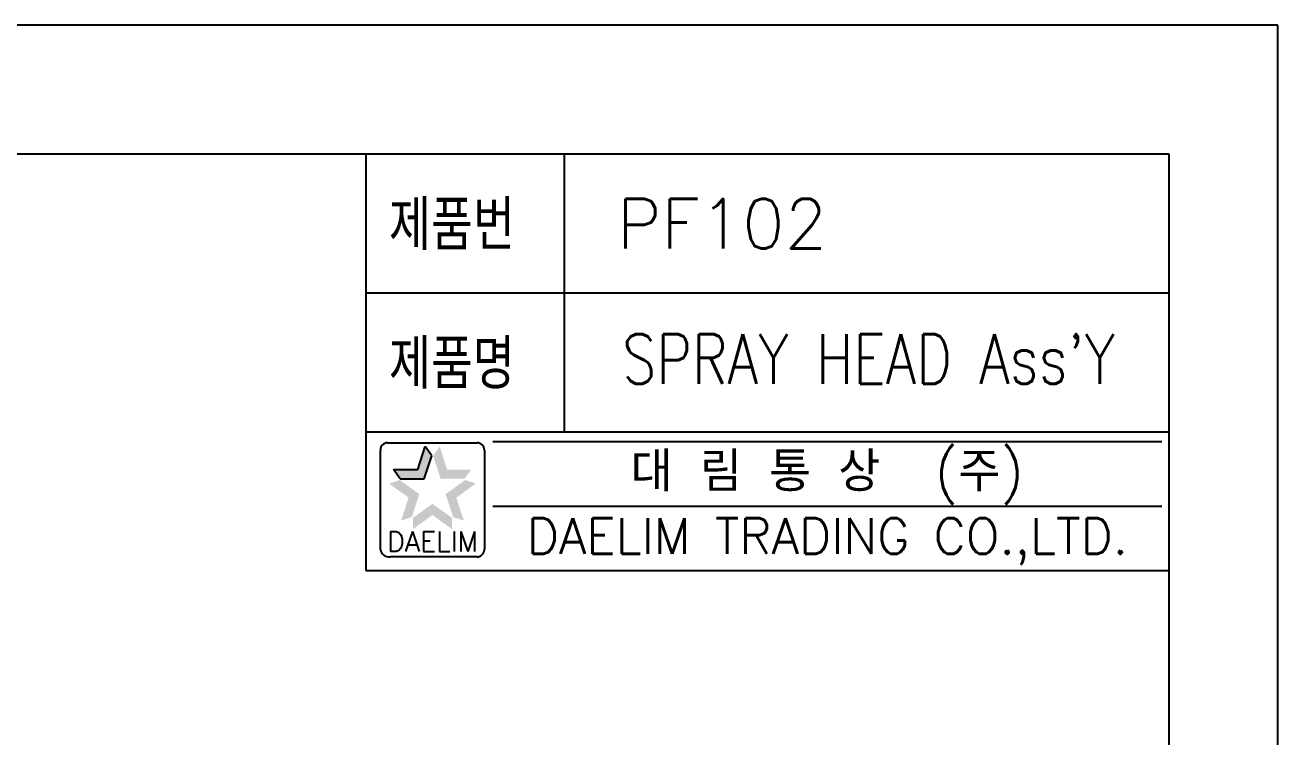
# Model space of a CAD drawing. Extents: x -5628 to -5208, y -2436 to -2139.
# Drawn here: x -5334.2 to -5207.8, y -2210.4 to -2138.6 of the extents above; entities that cross this region are included whole.
import ezdxf
from ezdxf.enums import TextEntityAlignment as Align

# ---------------------------------------------------------------- set-up
doc = ezdxf.new("R2010")
doc.units = 0
doc.header["$LTSCALE"] = 7
doc.layers.get('0').update_dxf_attribs({"color": 2, "linetype": 'CONTINUOUS'})
doc.layers.add('DIM', color=2, linetype='CONTINUOUS')
doc.layers.add('TXT', color=4, linetype='CONTINUOUS')
doc.styles.add('GHS', font='ROMANS.shx', dxfattribs={"bigfont": 'GHS.shx'})
doc.styles.add('ROMANS', font='romans', dxfattribs={"bigfont": 'GHS.shx'})

# ---------------------------------------------------------------- blocks, each defined once
blk = doc.blocks.new('BORDER')
for p, q in [((1, 1), (0, 1)), ((1, 0), (1, 1))]:
    blk.add_line(p, q)

msp = doc.modelspace()

# ---------------------------------------------------------------- linework, layer by layer
at = {"color": 7}
for p, q in [((-5299.81, -2151.64), (-5299.81, -2193.64)), ((-5279.81, -2151.64), (-5279.81, -2179.64)), ((-5299.81, -2165.64), (-5218.81, -2165.64)), ((-5299.81, -2179.64), (-5218.81, -2179.64)), ((-5299.81, -2193.64), (-5218.81, -2193.64))]:
    msp.add_line(p, q, dxfattribs=at)
at = {"color": 2, "linetype": 'Continuous'}
for p, q in [((-5297.59, -2180.76), (-5288.59, -2180.76)), ((-5287.01, -2180.64), (-5219.51, -2180.64)), ((-5298.34, -2191.51), (-5298.34, -2181.51)), ((-5287.84, -2181.51), (-5287.84, -2191.51)), ((-5287.01, -2187.14), (-5219.51, -2187.14)), ((-5288.59, -2192.26), (-5297.34, -2192.26))]:
    msp.add_line(p, q, dxfattribs=at)
at = {"color": 2}
for p, q in [((-5294.57, -2183.46), (-5293.82, -2181.15)), ((-5293.91, -2184.38), (-5293.16, -2182.07)), ((-5293.16, -2182.07), (-5293.82, -2181.15)), ((-5297, -2183.46), (-5294.57, -2183.46)), ((-5296.33, -2184.38), (-5297, -2183.46)), ((-5296.33, -2184.38), (-5293.91, -2184.38))]:
    msp.add_line(p, q, dxfattribs=at)
at = {"color": 2, "linetype": 'Continuous'}
for centre, radius, start, end in [((-5297.59, -2181.51), 0.75, 90, 180), ((-5288.59, -2181.51), 0.75, 0, 90), ((-5297.46, -2191.38), 0.884, 188.1301, 278.1301), ((-5288.59, -2191.51), 0.75, 270, 0)]:
    msp.add_arc(centre, radius, start, end, dxfattribs=at)
at = {"color": 2}
for points in [[(-5294.57, -2183.46), (-5293.91, -2184.38), (-5293.82, -2181.15), (-5293.16, -2182.07)], [(-5292.35, -2181.15), (-5293.01, -2182.07), (-5291.6, -2183.46), (-5292.26, -2184.38)], [(-5297, -2183.46), (-5296.33, -2184.38), (-5294.57, -2183.46), (-5293.91, -2184.38)], [(-5291.6, -2183.46), (-5292.26, -2184.38), (-5289.17, -2183.46), (-5289.84, -2184.38)], [(-5295.49, -2186.29), (-5294.42, -2185.94), (-5297.46, -2184.87), (-5296.38, -2184.52)], [(-5288.72, -2184.87), (-5289.79, -2184.52), (-5290.68, -2186.29), (-5291.75, -2185.94)], [(-5296.24, -2188.6), (-5295.17, -2188.25), (-5295.49, -2186.29), (-5294.42, -2185.94)], [(-5290.68, -2186.29), (-5291.75, -2185.94), (-5289.93, -2188.6), (-5291, -2188.25)], [(-5293.09, -2188.04), (-5293.09, -2186.91), (-5295.05, -2189.47), (-5295.05, -2188.33)], [(-5291.12, -2189.47), (-5291.12, -2188.33), (-5293.09, -2188.04), (-5293.09, -2186.91)]]:
    msp.add_solid(points, dxfattribs=at)
at = {"layer": 'TXT'}
for p, q in [((-5596.81, -2151.64), (-5218.81, -2151.64)), ((-5218.81, -2151.64), (-5218.81, -2425.64))]:
    msp.add_line(p, q, dxfattribs=at)

# ---------------------------------------------------------------- block references
at = {"xscale": 420, "yscale": 297, "zscale": 420}
msp.add_blockref('BORDER', (-5627.81, -2435.64), dxfattribs=at)

# ---------------------------------------------------------------- texts
at = {"color": 7, "style": 'GHS'}
msp.add_text('PF102', height=5, dxfattribs=at).set_placement((-5263.88, -2158.67), align=Align.MIDDLE)
at = {"color": 7, "style": 'GHS', "width": 0.8}
msp.add_text("SPRAY HEAD Ass'Y", height=5, dxfattribs=at).set_placement((-5249.09, -2172.3), align=Align.MIDDLE)
at = {"color": 7, "linetype": 'Continuous'}
for s, height, style, p in [('대 림 통 상  (주)', 4, 'GHS', (-5253.25, -2183.95)), ('DAELIM TRADING CO.,LTD.', 3.6, 'ROMANS', (-5253.25, -2190.72))]:
    msp.add_text(s, height=height, dxfattribs=dict(at, style=style)).set_placement(p, align=Align.MIDDLE)
at = {"color": 2, "linetype": 'Continuous', "style": 'ROMANS'}
msp.add_text('DAELIM', height=2, dxfattribs=at).set_placement((-5293.09, -2191.71), align=Align.CENTER)
at = {"layer": 'DIM', "style": 'GHS', "width": 0.8}
for s, p in [('제품번', (-5297.47, -2161.33)), ('제품명', (-5297.47, -2175.33))]:
    msp.add_text(s, height=5, dxfattribs=at).set_placement(p)

doc.saveas('drawing.dxf')
